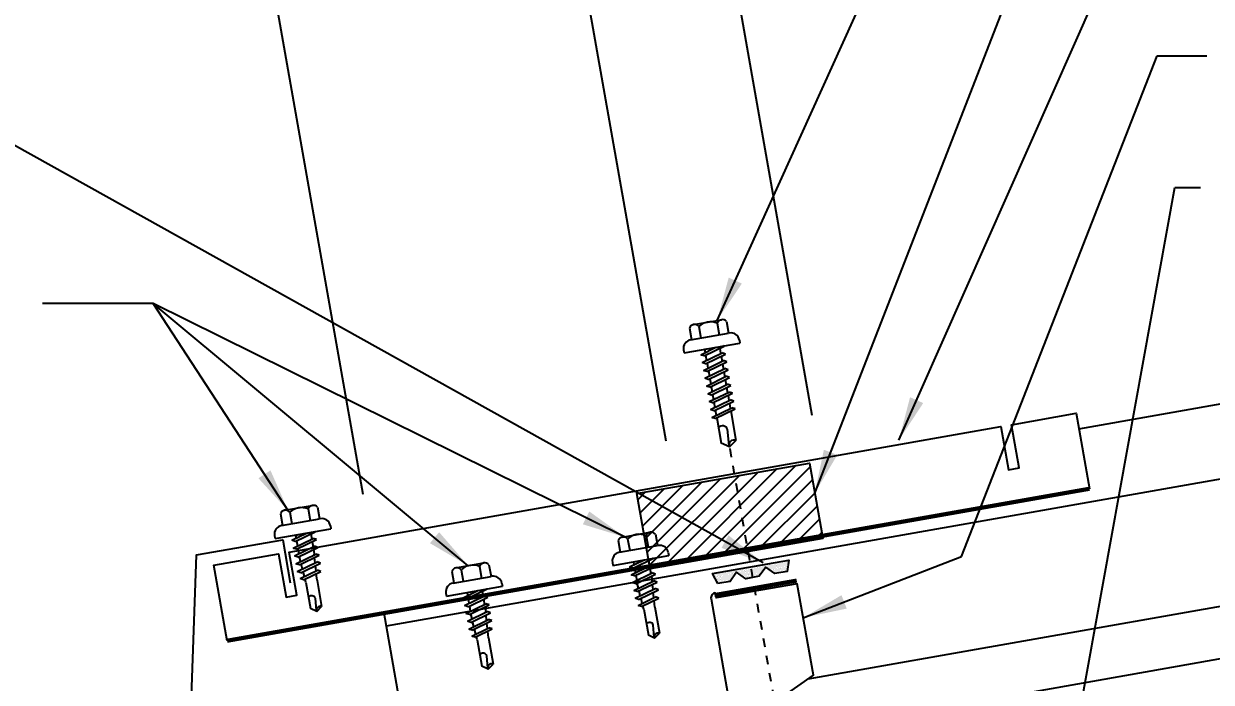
# Model space of a CAD drawing. Header units: inches. Extents: x 0.5 to 41.1, y 60.2 to 108.6.
# Drawn here: x 14.42 to 27.98, y 82.04 to 89.56 of the extents above; entities that cross this region are included whole.
import ezdxf

# ---------------------------------------------------------------- set-up
doc = ezdxf.new("R2010")
doc.units = ezdxf.units.IN
doc.header["$MEASUREMENT"] = 0
doc.linetypes.add('DASH3', pattern=[0.125, 0.0625, -0.0625])
for name, color, linetype in [('CLO', 3, 'Continuous'), ('DIM', 7, 'Continuous'), ('FASTENER', 9, 'Continuous'), ('PANEL', 11, 'Continuous'), ('SEALANT', 8, 'Continuous'), ('STLB', 5, 'Continuous'), ('TAPE', 8, 'Continuous'), ('TEXT', 2, 'Continuous'), ('TRIM', 6, 'Continuous')]:
    doc.layers.add(name, color=color, linetype=linetype)
doc.styles.add('TEXT1', font='ROMANS.shx', dxfattribs={"width": 0.75, "height": 0.375})
doc.dimstyles.new('DETAIL', dxfattribs={"dimscale": 4, "dimtxt": 0.09375, "dimasz": 0.0625, "dimexe": 0.0625, "dimexo": 0.125, "dimgap": 0.0625, "dimtad": 1, "dimdec": 4, "dimzin": 3, "dimdsep": 46, "dimlunit": 4, "dimtxsty": 'TEXT1', "dimblk": 'ARCHTICK', "dimcen": 0.0625, "dimclrd": 7, "dimclre": 7, "dimclrt": 2, "dimadec": 0, "dimazin": 0, "dimtfac": 0.59375, "dimtdec": 4, "dimtmove": 0, "dimatfit": 3, "dimfxl": 0, "dimfrac": 2, "dimtolj": 1, "dimtzin": 3, "dimarcsym": 0})
doc.dimstyles.new('DETAIL$7', dxfattribs={"dimscale": 4, "dimtxt": 0.09375, "dimasz": 0.125, "dimexe": 0.0625, "dimexo": 0.125, "dimgap": 0.0625, "dimtad": 1, "dimdec": 4, "dimzin": 3, "dimdsep": 46, "dimlunit": 4, "dimtxsty": 'TEXT1', "dimblk": 'ARCHTICK', "dimcen": 0.0625, "dimclrd": 7, "dimclre": 7, "dimclrt": 2, "dimadec": 0, "dimazin": 0, "dimtfac": 0.59375, "dimtdec": 4, "dimtmove": 0, "dimatfit": 3, "dimfxl": 0, "dimfrac": 2, "dimtolj": 1, "dimtzin": 3, "dimarcsym": 0})

# ---------------------------------------------------------------- blocks, each defined once
blk = doc.blocks.new('*X5')
at = {"color": 0}
for p, q in [((13.649, 23.902), (14.728, 24.981)), ((13.863, 23.94), (14.943, 25.019)), ((14.078, 23.978), (15.157, 25.057)), ((14.293, 24.015), (15.317, 25.04)), ((13.406, 24.366), (13.87, 24.83)), ((13.432, 24.215), (14.084, 24.868)), ((13.459, 24.065), (14.299, 24.905)), ((13.485, 23.915), (14.514, 24.943)), ((14.507, 24.053), (15.344, 24.89)), ((13.353, 24.666), (13.44, 24.754)), ((13.379, 24.516), (13.655, 24.792)), ((14.722, 24.091), (15.37, 24.74)), ((14.937, 24.129), (15.397, 24.589)), ((15.151, 24.167), (15.423, 24.439)), ((15.366, 24.205), (15.45, 24.289))]:
    blk.add_line(p, q, dxfattribs=at)
blk = doc.blocks.new('A$C0421499B')
at = {"layer": 'SEALANT'}
blk.add_lwpolyline([(2.122, 0.347), (0.152, 0), (0, 0.862), (1.97, 1.209)], close=True, dxfattribs=at)
blk.add_blockref('*X5', (-13.34, -23.874), dxfattribs=at)
blk = doc.blocks.new('_ArchTick')
at = {"color": 0, "linetype": 'ByBlock', "const_width": 0.15}
blk.add_lwpolyline([(-0.5, -0.5), (0.5, 0.5)], dxfattribs=at)
blk = doc.blocks.new('*D30')
at = {"layer": 'DEFPOINTS', "color": 0}
for p in [(21.738, 94.677), (23.515, 84.598), (21.847, 84.304)]:
    blk.add_point(p, dxfattribs=at)
at = {"layer": 'DIM', "color": 7, "lineweight": -2}
for p, q in [((21.738, 94.677), (25.344, 95.313)), ((23.428, 85.09), (21.694, 94.923)), ((20.07, 94.383), (21.738, 94.677)), ((21.76, 84.796), (20.026, 94.629))]:
    blk.add_line(p, q, dxfattribs=at)
at = {"layer": 'DIM', "color": 7, "lineweight": -2, "xscale": 0.25, "yscale": 0.25, "zscale": 0.25}
for p, rotation in [((21.738, 94.677), 9.999999999999785), ((20.07, 94.383), 189.9999999999998)]:
    blk.add_blockref('_ArchTick', p, dxfattribs=dict(at, rotation=rotation))
at = {"layer": 'DIM', "color": 2, "insert": (23.708, 95.786), "char_height": 0.375, "attachment_point": 5, "rotation": 10, "style": 'TEXT1'}
blk.add_mtext('\\A1;{WALL PANEL}\\P{THICKNESS}', dxfattribs=at)
blk = doc.blocks.new('*X4')
at = {"color": 0}
for p, q in [((-0.422, 0.141), (-0.422, 0.141)), ((-0.398, 0.141), (-0.398, 0.141)), ((-0.375, 0.141), (-0.375, 0.141)), ((-0.352, 0.141), (-0.352, 0.141)), ((-0.328, 0.141), (-0.328, 0.141)), ((-0.305, 0.141), (-0.305, 0.141)), ((-0.281, 0.141), (-0.281, 0.141)), ((-0.258, 0.141), (-0.258, 0.141)), ((-0.234, 0.141), (-0.234, 0.141)), ((-0.211, 0.141), (-0.211, 0.141)), ((-0.188, 0.141), (-0.188, 0.141)), ((-0.164, 0.141), (-0.164, 0.141)), ((-0.141, 0.141), (-0.141, 0.141)), ((-0.117, 0.141), (-0.117, 0.141)), ((-0.094, 0.141), (-0.094, 0.141)), ((-0.07, 0.141), (-0.07, 0.141)), ((-0.047, 0.141), (-0.047, 0.141)), ((-0.023, 0.141), (-0.023, 0.141)), ((0, 0.141), (0, 0.141)), ((0.023, 0.141), (0.023, 0.141)), ((0.047, 0.141), (0.047, 0.141)), ((0.07, 0.141), (0.07, 0.141)), ((0.094, 0.141), (0.094, 0.141)), ((0.117, 0.141), (0.117, 0.141)), ((0.141, 0.141), (0.141, 0.141)), ((0.164, 0.141), (0.164, 0.141)), ((0.188, 0.141), (0.188, 0.141)), ((0.211, 0.141), (0.211, 0.141)), ((0.234, 0.141), (0.234, 0.141)), ((0.258, 0.141), (0.258, 0.141)), ((0.281, 0.141), (0.281, 0.141)), ((0.305, 0.141), (0.305, 0.141)), ((0.328, 0.141), (0.328, 0.141)), ((0.352, 0.141), (0.352, 0.141)), ((0.375, 0.141), (0.375, 0.141)), ((0.398, 0.141), (0.398, 0.141)), ((0.422, 0.141), (0.422, 0.141)), ((-0.434, 0.135), (-0.434, 0.135)), ((-0.434, 0.123), (-0.434, 0.123)), ((-0.422, 0.129), (-0.422, 0.129)), ((-0.422, 0.117), (-0.422, 0.117)), ((-0.422, 0.105), (-0.422, 0.105)), ((-0.422, 0.094), (-0.422, 0.094)), ((-0.422, 0.082), (-0.422, 0.082)), ((-0.41, 0.135), (-0.41, 0.135)), ((-0.41, 0.123), (-0.41, 0.123)), ((-0.41, 0.111), (-0.41, 0.111)), ((-0.41, 0.1), (-0.41, 0.1)), ((-0.41, 0.088), (-0.41, 0.088)), ((-0.41, 0.076), (-0.41, 0.076)), ((-0.41, 0.064), (-0.41, 0.064)), ((-0.41, 0.053), (-0.41, 0.053)), ((-0.41, 0.041), (-0.41, 0.041)), ((-0.398, 0.129), (-0.398, 0.129)), ((-0.398, 0.117), (-0.398, 0.117)), ((-0.398, 0.105), (-0.398, 0.105)), ((-0.398, 0.094), (-0.398, 0.094)), ((-0.398, 0.082), (-0.398, 0.082)), ((-0.398, 0.07), (-0.398, 0.07)), ((-0.398, 0.059), (-0.398, 0.059)), ((-0.398, 0.047), (-0.398, 0.047)), ((-0.398, 0.035), (-0.398, 0.035)), ((-0.398, 0.023), (-0.398, 0.023)), ((-0.387, 0.135), (-0.387, 0.135)), ((-0.387, 0.123), (-0.387, 0.123)), ((-0.387, 0.111), (-0.387, 0.111)), ((-0.387, 0.1), (-0.387, 0.1)), ((-0.387, 0.088), (-0.387, 0.088)), ((-0.387, 0.076), (-0.387, 0.076)), ((-0.387, 0.064), (-0.387, 0.064)), ((-0.387, 0.053), (-0.387, 0.053)), ((-0.387, 0.041), (-0.387, 0.041)), ((-0.387, 0.029), (-0.387, 0.029)), ((-0.375, 0.129), (-0.375, 0.129)), ((-0.375, 0.117), (-0.375, 0.117)), ((-0.375, 0.105), (-0.375, 0.105)), ((-0.375, 0.094), (-0.375, 0.094)), ((-0.375, 0.082), (-0.375, 0.082)), ((-0.375, 0.07), (-0.375, 0.07)), ((-0.375, 0.059), (-0.375, 0.059)), ((-0.375, 0.047), (-0.375, 0.047)), ((-0.375, 0.035), (-0.375, 0.035)), ((-0.375, 0.023), (-0.375, 0.023)), ((-0.363, 0.135), (-0.363, 0.135)), ((-0.363, 0.123), (-0.363, 0.123)), ((-0.363, 0.111), (-0.363, 0.111)), ((-0.363, 0.1), (-0.363, 0.1)), ((-0.363, 0.088), (-0.363, 0.088)), ((-0.363, 0.076), (-0.363, 0.076)), ((-0.363, 0.064), (-0.363, 0.064)), ((-0.363, 0.053), (-0.363, 0.053)), ((-0.363, 0.041), (-0.363, 0.041)), ((-0.363, 0.029), (-0.363, 0.029)), ((-0.352, 0.129), (-0.352, 0.129)), ((-0.352, 0.117), (-0.352, 0.117)), ((-0.352, 0.105), (-0.352, 0.105)), ((-0.352, 0.094), (-0.352, 0.094)), ((-0.352, 0.082), (-0.352, 0.082)), ((-0.352, 0.07), (-0.352, 0.07)), ((-0.352, 0.059), (-0.352, 0.059)), ((-0.352, 0.047), (-0.352, 0.047)), ((-0.352, 0.035), (-0.352, 0.035)), ((-0.352, 0.023), (-0.352, 0.023)), ((-0.34, 0.135), (-0.34, 0.135)), ((-0.34, 0.123), (-0.34, 0.123)), ((-0.34, 0.111), (-0.34, 0.111)), ((-0.34, 0.1), (-0.34, 0.1)), ((-0.34, 0.088), (-0.34, 0.088)), ((-0.34, 0.076), (-0.34, 0.076)), ((-0.34, 0.064), (-0.34, 0.064)), ((-0.34, 0.053), (-0.34, 0.053)), ((-0.34, 0.041), (-0.34, 0.041)), ((-0.34, 0.029), (-0.34, 0.029)), ((-0.328, 0.129), (-0.328, 0.129)), ((-0.328, 0.117), (-0.328, 0.117)), ((-0.328, 0.105), (-0.328, 0.105)), ((-0.328, 0.094), (-0.328, 0.094)), ((-0.328, 0.082), (-0.328, 0.082)), ((-0.328, 0.07), (-0.328, 0.07)), ((-0.328, 0.059), (-0.328, 0.059)), ((-0.328, 0.047), (-0.328, 0.047)), ((-0.328, 0.035), (-0.328, 0.035)), ((-0.328, 0.023), (-0.328, 0.023)), ((-0.316, 0.135), (-0.316, 0.135)), ((-0.316, 0.123), (-0.316, 0.123)), ((-0.316, 0.111), (-0.316, 0.111)), ((-0.316, 0.1), (-0.316, 0.1)), ((-0.316, 0.088), (-0.316, 0.088)), ((-0.316, 0.076), (-0.316, 0.076)), ((-0.316, 0.064), (-0.316, 0.064)), ((-0.316, 0.053), (-0.316, 0.053)), ((-0.316, 0.041), (-0.316, 0.041)), ((-0.316, 0.029), (-0.316, 0.029)), ((-0.305, 0.129), (-0.305, 0.129)), ((-0.305, 0.117), (-0.305, 0.117)), ((-0.305, 0.105), (-0.305, 0.105)), ((-0.305, 0.094), (-0.305, 0.094)), ((-0.305, 0.082), (-0.305, 0.082)), ((-0.305, 0.07), (-0.305, 0.07)), ((-0.305, 0.059), (-0.305, 0.059)), ((-0.305, 0.047), (-0.305, 0.047)), ((-0.305, 0.035), (-0.305, 0.035)), ((-0.305, 0.023), (-0.305, 0.023)), ((-0.293, 0.135), (-0.293, 0.135)), ((-0.293, 0.123), (-0.293, 0.123)), ((-0.293, 0.111), (-0.293, 0.111)), ((-0.293, 0.1), (-0.293, 0.1)), ((-0.293, 0.088), (-0.293, 0.088)), ((-0.293, 0.076), (-0.293, 0.076)), ((-0.293, 0.064), (-0.293, 0.064)), ((-0.293, 0.053), (-0.293, 0.053)), ((-0.293, 0.041), (-0.293, 0.041)), ((-0.293, 0.029), (-0.293, 0.029)), ((-0.281, 0.129), (-0.281, 0.129)), ((-0.281, 0.117), (-0.281, 0.117)), ((-0.281, 0.105), (-0.281, 0.105)), ((-0.281, 0.094), (-0.281, 0.094)), ((-0.281, 0.082), (-0.281, 0.082)), ((-0.281, 0.07), (-0.281, 0.07)), ((-0.281, 0.059), (-0.281, 0.059)), ((-0.281, 0.047), (-0.281, 0.047)), ((-0.281, 0.035), (-0.281, 0.035)), ((-0.281, 0.023), (-0.281, 0.023)), ((-0.27, 0.135), (-0.27, 0.135)), ((-0.27, 0.123), (-0.27, 0.123)), ((-0.27, 0.111), (-0.27, 0.111)), ((-0.27, 0.1), (-0.27, 0.1)), ((-0.27, 0.088), (-0.27, 0.088)), ((-0.27, 0.076), (-0.27, 0.076)), ((-0.27, 0.064), (-0.27, 0.064)), ((-0.27, 0.053), (-0.27, 0.053)), ((-0.27, 0.041), (-0.27, 0.041)), ((-0.27, 0.029), (-0.27, 0.029)), ((-0.258, 0.129), (-0.258, 0.129)), ((-0.258, 0.117), (-0.258, 0.117)), ((-0.258, 0.105), (-0.258, 0.105)), ((-0.258, 0.094), (-0.258, 0.094)), ((-0.258, 0.082), (-0.258, 0.082)), ((-0.258, 0.07), (-0.258, 0.07)), ((-0.258, 0.059), (-0.258, 0.059)), ((-0.258, 0.047), (-0.258, 0.047)), ((-0.258, 0.035), (-0.258, 0.035)), ((-0.258, 0.023), (-0.258, 0.023)), ((-0.246, 0.135), (-0.246, 0.135)), ((-0.246, 0.123), (-0.246, 0.123)), ((-0.246, 0.111), (-0.246, 0.111)), ((-0.246, 0.1), (-0.246, 0.1)), ((-0.246, 0.088), (-0.246, 0.088)), ((-0.246, 0.076), (-0.246, 0.076)), ((-0.246, 0.064), (-0.246, 0.064)), ((-0.246, 0.053), (-0.246, 0.053)), ((-0.246, 0.041), (-0.246, 0.041)), ((-0.234, 0.129), (-0.234, 0.129)), ((-0.234, 0.117), (-0.234, 0.117)), ((-0.234, 0.105), (-0.234, 0.105)), ((-0.234, 0.094), (-0.234, 0.094)), ((-0.234, 0.082), (-0.234, 0.082)), ((-0.234, 0.07), (-0.234, 0.07)), ((-0.234, 0.059), (-0.234, 0.059)), ((-0.234, 0.047), (-0.234, 0.047)), ((-0.223, 0.135), (-0.223, 0.135)), ((-0.223, 0.123), (-0.223, 0.123)), ((-0.223, 0.111), (-0.223, 0.111)), ((-0.223, 0.1), (-0.223, 0.1)), ((-0.223, 0.088), (-0.223, 0.088)), ((-0.223, 0.076), (-0.223, 0.076)), ((-0.223, 0.064), (-0.223, 0.064)), ((-0.211, 0.129), (-0.211, 0.129)), ((-0.211, 0.117), (-0.211, 0.117)), ((-0.211, 0.105), (-0.211, 0.105)), ((-0.211, 0.094), (-0.211, 0.094)), ((-0.211, 0.082), (-0.211, 0.082)), ((-0.211, 0.07), (-0.211, 0.07)), ((-0.199, 0.135), (-0.199, 0.135)), ((-0.199, 0.123), (-0.199, 0.123)), ((-0.199, 0.111), (-0.199, 0.111)), ((-0.199, 0.1), (-0.199, 0.1)), ((-0.199, 0.088), (-0.199, 0.088)), ((-0.188, 0.129), (-0.188, 0.129)), ((-0.188, 0.117), (-0.188, 0.117)), ((-0.188, 0.105), (-0.188, 0.105)), ((-0.188, 0.094), (-0.188, 0.094)), ((-0.176, 0.135), (-0.176, 0.135)), ((-0.176, 0.123), (-0.176, 0.123)), ((-0.176, 0.111), (-0.176, 0.111)), ((-0.164, 0.129), (-0.164, 0.129)), ((-0.164, 0.117), (-0.164, 0.117)), ((-0.164, 0.105), (-0.164, 0.105)), ((-0.152, 0.135), (-0.152, 0.135)), ((-0.152, 0.123), (-0.152, 0.123)), ((-0.152, 0.111), (-0.152, 0.111)), ((-0.152, 0.1), (-0.152, 0.1)), ((-0.141, 0.129), (-0.141, 0.129)), ((-0.141, 0.117), (-0.141, 0.117)), ((-0.141, 0.105), (-0.141, 0.105)), ((-0.141, 0.094), (-0.141, 0.094)), ((-0.141, 0.082), (-0.141, 0.082)), ((-0.129, 0.135), (-0.129, 0.135)), ((-0.129, 0.123), (-0.129, 0.123)), ((-0.129, 0.111), (-0.129, 0.111)), ((-0.129, 0.1), (-0.129, 0.1)), ((-0.129, 0.088), (-0.129, 0.088)), ((-0.129, 0.076), (-0.129, 0.076)), ((-0.117, 0.129), (-0.117, 0.129)), ((-0.117, 0.117), (-0.117, 0.117)), ((-0.117, 0.105), (-0.117, 0.105)), ((-0.117, 0.094), (-0.117, 0.094)), ((-0.117, 0.082), (-0.117, 0.082)), ((-0.117, 0.07), (-0.117, 0.07)), ((-0.117, 0.059), (-0.117, 0.059)), ((-0.105, 0.135), (-0.105, 0.135)), ((-0.105, 0.123), (-0.105, 0.123)), ((-0.105, 0.111), (-0.105, 0.111)), ((-0.105, 0.1), (-0.105, 0.1)), ((-0.105, 0.088), (-0.105, 0.088)), ((-0.105, 0.076), (-0.105, 0.076)), ((-0.105, 0.064), (-0.105, 0.064)), ((-0.105, 0.053), (-0.105, 0.053)), ((-0.094, 0.129), (-0.094, 0.129)), ((-0.094, 0.117), (-0.094, 0.117)), ((-0.094, 0.105), (-0.094, 0.105)), ((-0.094, 0.094), (-0.094, 0.094)), ((-0.094, 0.082), (-0.094, 0.082)), ((-0.094, 0.07), (-0.094, 0.07)), ((-0.094, 0.059), (-0.094, 0.059)), ((-0.094, 0.047), (-0.094, 0.047)), ((-0.094, 0.035), (-0.094, 0.035)), ((-0.082, 0.135), (-0.082, 0.135)), ((-0.082, 0.123), (-0.082, 0.123)), ((-0.082, 0.111), (-0.082, 0.111)), ((-0.082, 0.1), (-0.082, 0.1)), ((-0.082, 0.088), (-0.082, 0.088)), ((-0.082, 0.076), (-0.082, 0.076)), ((-0.082, 0.064), (-0.082, 0.064)), ((-0.082, 0.053), (-0.082, 0.053)), ((-0.082, 0.041), (-0.082, 0.041)), ((-0.082, 0.029), (-0.082, 0.029)), ((-0.07, 0.129), (-0.07, 0.129)), ((-0.07, 0.117), (-0.07, 0.117)), ((-0.07, 0.105), (-0.07, 0.105)), ((-0.07, 0.094), (-0.07, 0.094)), ((-0.07, 0.082), (-0.07, 0.082)), ((-0.07, 0.07), (-0.07, 0.07)), ((-0.07, 0.059), (-0.07, 0.059)), ((-0.07, 0.047), (-0.07, 0.047)), ((-0.07, 0.035), (-0.07, 0.035)), ((-0.07, 0.023), (-0.07, 0.023)), ((-0.059, 0.135), (-0.059, 0.135)), ((-0.059, 0.123), (-0.059, 0.123)), ((-0.059, 0.111), (-0.059, 0.111)), ((-0.059, 0.1), (-0.059, 0.1)), ((-0.059, 0.088), (-0.059, 0.088)), ((-0.059, 0.076), (-0.059, 0.076)), ((-0.059, 0.064), (-0.059, 0.064)), ((-0.059, 0.053), (-0.059, 0.053)), ((-0.059, 0.041), (-0.059, 0.041)), ((-0.059, 0.029), (-0.059, 0.029)), ((-0.047, 0.129), (-0.047, 0.129)), ((-0.047, 0.117), (-0.047, 0.117)), ((-0.047, 0.105), (-0.047, 0.105)), ((-0.047, 0.094), (-0.047, 0.094)), ((-0.047, 0.082), (-0.047, 0.082)), ((-0.047, 0.07), (-0.047, 0.07)), ((-0.047, 0.059), (-0.047, 0.059)), ((-0.047, 0.047), (-0.047, 0.047)), ((-0.047, 0.035), (-0.047, 0.035)), ((-0.047, 0.023), (-0.047, 0.023)), ((-0.035, 0.135), (-0.035, 0.135)), ((-0.035, 0.123), (-0.035, 0.123)), ((-0.035, 0.111), (-0.035, 0.111)), ((-0.035, 0.1), (-0.035, 0.1)), ((-0.035, 0.088), (-0.035, 0.088)), ((-0.035, 0.076), (-0.035, 0.076)), ((-0.035, 0.064), (-0.035, 0.064)), ((-0.035, 0.053), (-0.035, 0.053)), ((-0.035, 0.041), (-0.035, 0.041)), ((-0.035, 0.029), (-0.035, 0.029)), ((-0.023, 0.129), (-0.023, 0.129)), ((-0.023, 0.117), (-0.023, 0.117)), ((-0.023, 0.105), (-0.023, 0.105)), ((-0.023, 0.094), (-0.023, 0.094)), ((-0.023, 0.082), (-0.023, 0.082)), ((-0.023, 0.07), (-0.023, 0.07)), ((-0.023, 0.059), (-0.023, 0.059)), ((-0.023, 0.047), (-0.023, 0.047)), ((-0.023, 0.035), (-0.023, 0.035)), ((-0.023, 0.023), (-0.023, 0.023)), ((-0.012, 0.135), (-0.012, 0.135)), ((-0.012, 0.123), (-0.012, 0.123)), ((-0.012, 0.111), (-0.012, 0.111)), ((-0.012, 0.1), (-0.012, 0.1)), ((-0.012, 0.088), (-0.012, 0.088)), ((-0.012, 0.076), (-0.012, 0.076)), ((-0.012, 0.064), (-0.012, 0.064)), ((-0.012, 0.053), (-0.012, 0.053)), ((-0.012, 0.041), (-0.012, 0.041)), ((-0.012, 0.029), (-0.012, 0.029)), ((0, 0.129), (0, 0.129)), ((0, 0.117), (0, 0.117)), ((0, 0.105), (0, 0.105)), ((0, 0.094), (0, 0.094)), ((0, 0.082), (0, 0.082)), ((0, 0.07), (0, 0.07)), ((0, 0.059), (0, 0.059)), ((0, 0.047), (0, 0.047)), ((0, 0.035), (0, 0.035)), ((0, 0.023), (0, 0.023)), ((0.012, 0.135), (0.012, 0.135)), ((0.012, 0.123), (0.012, 0.123)), ((0.012, 0.111), (0.012, 0.111)), ((0.012, 0.1), (0.012, 0.1)), ((0.012, 0.088), (0.012, 0.088)), ((0.012, 0.076), (0.012, 0.076)), ((0.012, 0.064), (0.012, 0.064)), ((0.012, 0.053), (0.012, 0.053)), ((0.012, 0.041), (0.012, 0.041)), ((0.012, 0.029), (0.012, 0.029)), ((0.023, 0.129), (0.023, 0.129)), ((0.023, 0.117), (0.023, 0.117)), ((0.023, 0.105), (0.023, 0.105)), ((0.023, 0.094), (0.023, 0.094)), ((0.023, 0.082), (0.023, 0.082)), ((0.023, 0.07), (0.023, 0.07)), ((0.023, 0.059), (0.023, 0.059)), ((0.023, 0.047), (0.023, 0.047)), ((0.023, 0.035), (0.023, 0.035)), ((0.023, 0.023), (0.023, 0.023)), ((0.035, 0.135), (0.035, 0.135)), ((0.035, 0.123), (0.035, 0.123)), ((0.035, 0.111), (0.035, 0.111)), ((0.035, 0.1), (0.035, 0.1)), ((0.035, 0.088), (0.035, 0.088)), ((0.035, 0.076), (0.035, 0.076)), ((0.035, 0.064), (0.035, 0.064)), ((0.035, 0.053), (0.035, 0.053)), ((0.035, 0.041), (0.035, 0.041)), ((0.035, 0.029), (0.035, 0.029)), ((0.047, 0.129), (0.047, 0.129)), ((0.047, 0.117), (0.047, 0.117)), ((0.047, 0.105), (0.047, 0.105)), ((0.047, 0.094), (0.047, 0.094)), ((0.047, 0.082), (0.047, 0.082)), ((0.047, 0.07), (0.047, 0.07)), ((0.047, 0.059), (0.047, 0.059)), ((0.047, 0.047), (0.047, 0.047)), ((0.047, 0.035), (0.047, 0.035)), ((0.047, 0.023), (0.047, 0.023)), ((0.059, 0.135), (0.059, 0.135)), ((0.059, 0.123), (0.059, 0.123)), ((0.059, 0.111), (0.059, 0.111)), ((0.059, 0.1), (0.059, 0.1)), ((0.059, 0.088), (0.059, 0.088)), ((0.059, 0.076), (0.059, 0.076)), ((0.059, 0.064), (0.059, 0.064)), ((0.059, 0.053), (0.059, 0.053)), ((0.059, 0.041), (0.059, 0.041)), ((0.059, 0.029), (0.059, 0.029)), ((0.07, 0.129), (0.07, 0.129)), ((0.07, 0.117), (0.07, 0.117)), ((0.07, 0.105), (0.07, 0.105)), ((0.07, 0.094), (0.07, 0.094)), ((0.07, 0.082), (0.07, 0.082)), ((0.07, 0.07), (0.07, 0.07)), ((0.07, 0.059), (0.07, 0.059)), ((0.07, 0.047), (0.07, 0.047)), ((0.07, 0.035), (0.07, 0.035)), ((0.07, 0.023), (0.07, 0.023)), ((0.082, 0.135), (0.082, 0.135)), ((0.082, 0.123), (0.082, 0.123)), ((0.082, 0.111), (0.082, 0.111)), ((0.082, 0.1), (0.082, 0.1)), ((0.082, 0.088), (0.082, 0.088)), ((0.082, 0.076), (0.082, 0.076)), ((0.082, 0.064), (0.082, 0.064)), ((0.082, 0.053), (0.082, 0.053)), ((0.082, 0.041), (0.082, 0.041)), ((0.082, 0.029), (0.082, 0.029)), ((0.094, 0.129), (0.094, 0.129)), ((0.094, 0.117), (0.094, 0.117)), ((0.094, 0.105), (0.094, 0.105)), ((0.094, 0.094), (0.094, 0.094)), ((0.094, 0.082), (0.094, 0.082)), ((0.094, 0.07), (0.094, 0.07)), ((0.094, 0.059), (0.094, 0.059)), ((0.094, 0.047), (0.094, 0.047)), ((0.094, 0.035), (0.094, 0.035)), ((0.105, 0.135), (0.105, 0.135)), ((0.105, 0.123), (0.105, 0.123)), ((0.105, 0.111), (0.105, 0.111)), ((0.105, 0.1), (0.105, 0.1)), ((0.105, 0.088), (0.105, 0.088)), ((0.105, 0.076), (0.105, 0.076)), ((0.105, 0.064), (0.105, 0.064)), ((0.105, 0.053), (0.105, 0.053)), ((0.117, 0.129), (0.117, 0.129)), ((0.117, 0.117), (0.117, 0.117)), ((0.117, 0.105), (0.117, 0.105)), ((0.117, 0.094), (0.117, 0.094)), ((0.117, 0.082), (0.117, 0.082)), ((0.117, 0.07), (0.117, 0.07)), ((0.117, 0.059), (0.117, 0.059)), ((0.129, 0.135), (0.129, 0.135)), ((0.129, 0.123), (0.129, 0.123)), ((0.129, 0.111), (0.129, 0.111)), ((0.129, 0.1), (0.129, 0.1)), ((0.129, 0.088), (0.129, 0.088)), ((0.129, 0.076), (0.129, 0.076)), ((0.141, 0.129), (0.141, 0.129)), ((0.141, 0.117), (0.141, 0.117)), ((0.141, 0.105), (0.141, 0.105)), ((0.141, 0.094), (0.141, 0.094)), ((0.141, 0.082), (0.141, 0.082)), ((0.152, 0.135), (0.152, 0.135)), ((0.152, 0.123), (0.152, 0.123)), ((0.152, 0.111), (0.152, 0.111)), ((0.152, 0.1), (0.152, 0.1)), ((0.164, 0.129), (0.164, 0.129)), ((0.164, 0.117), (0.164, 0.117)), ((0.164, 0.105), (0.164, 0.105)), ((0.176, 0.135), (0.176, 0.135)), ((0.176, 0.123), (0.176, 0.123)), ((0.176, 0.111), (0.176, 0.111)), ((0.188, 0.129), (0.188, 0.129)), ((0.188, 0.117), (0.188, 0.117)), ((0.188, 0.105), (0.188, 0.105)), ((0.188, 0.094), (0.188, 0.094)), ((0.199, 0.135), (0.199, 0.135)), ((0.199, 0.123), (0.199, 0.123)), ((0.199, 0.111), (0.199, 0.111)), ((0.199, 0.1), (0.199, 0.1)), ((0.199, 0.088), (0.199, 0.088)), ((0.211, 0.129), (0.211, 0.129)), ((0.211, 0.117), (0.211, 0.117)), ((0.211, 0.105), (0.211, 0.105)), ((0.211, 0.094), (0.211, 0.094)), ((0.211, 0.082), (0.211, 0.082)), ((0.211, 0.07), (0.211, 0.07)), ((0.223, 0.135), (0.223, 0.135)), ((0.223, 0.123), (0.223, 0.123)), ((0.223, 0.111), (0.223, 0.111)), ((0.223, 0.1), (0.223, 0.1)), ((0.223, 0.088), (0.223, 0.088)), ((0.223, 0.076), (0.223, 0.076)), ((0.223, 0.064), (0.223, 0.064)), ((0.234, 0.129), (0.234, 0.129)), ((0.234, 0.117), (0.234, 0.117)), ((0.234, 0.105), (0.234, 0.105)), ((0.234, 0.094), (0.234, 0.094)), ((0.234, 0.082), (0.234, 0.082)), ((0.234, 0.07), (0.234, 0.07)), ((0.234, 0.059), (0.234, 0.059)), ((0.234, 0.047), (0.234, 0.047)), ((0.246, 0.135), (0.246, 0.135)), ((0.246, 0.123), (0.246, 0.123)), ((0.246, 0.111), (0.246, 0.111)), ((0.246, 0.1), (0.246, 0.1)), ((0.246, 0.088), (0.246, 0.088)), ((0.246, 0.076), (0.246, 0.076)), ((0.246, 0.064), (0.246, 0.064)), ((0.246, 0.053), (0.246, 0.053)), ((0.246, 0.041), (0.246, 0.041)), ((0.258, 0.129), (0.258, 0.129)), ((0.258, 0.117), (0.258, 0.117)), ((0.258, 0.105), (0.258, 0.105)), ((0.258, 0.094), (0.258, 0.094)), ((0.258, 0.082), (0.258, 0.082)), ((0.258, 0.07), (0.258, 0.07)), ((0.258, 0.059), (0.258, 0.059)), ((0.258, 0.047), (0.258, 0.047)), ((0.258, 0.035), (0.258, 0.035)), ((0.258, 0.023), (0.258, 0.023)), ((0.27, 0.135), (0.27, 0.135)), ((0.27, 0.123), (0.27, 0.123)), ((0.27, 0.111), (0.27, 0.111)), ((0.27, 0.1), (0.27, 0.1)), ((0.27, 0.088), (0.27, 0.088)), ((0.27, 0.076), (0.27, 0.076)), ((0.27, 0.064), (0.27, 0.064)), ((0.27, 0.053), (0.27, 0.053)), ((0.27, 0.041), (0.27, 0.041)), ((0.27, 0.029), (0.27, 0.029)), ((0.281, 0.129), (0.281, 0.129)), ((0.281, 0.117), (0.281, 0.117)), ((0.281, 0.105), (0.281, 0.105)), ((0.281, 0.094), (0.281, 0.094)), ((0.281, 0.082), (0.281, 0.082)), ((0.281, 0.07), (0.281, 0.07)), ((0.281, 0.059), (0.281, 0.059)), ((0.281, 0.047), (0.281, 0.047)), ((0.281, 0.035), (0.281, 0.035)), ((0.281, 0.023), (0.281, 0.023)), ((0.293, 0.135), (0.293, 0.135)), ((0.293, 0.123), (0.293, 0.123)), ((0.293, 0.111), (0.293, 0.111)), ((0.293, 0.1), (0.293, 0.1)), ((0.293, 0.088), (0.293, 0.088)), ((0.293, 0.076), (0.293, 0.076)), ((0.293, 0.064), (0.293, 0.064)), ((0.293, 0.053), (0.293, 0.053)), ((0.293, 0.041), (0.293, 0.041)), ((0.293, 0.029), (0.293, 0.029)), ((0.305, 0.129), (0.305, 0.129)), ((0.305, 0.117), (0.305, 0.117)), ((0.305, 0.105), (0.305, 0.105)), ((0.305, 0.094), (0.305, 0.094)), ((0.305, 0.082), (0.305, 0.082)), ((0.305, 0.07), (0.305, 0.07)), ((0.305, 0.059), (0.305, 0.059)), ((0.305, 0.047), (0.305, 0.047)), ((0.305, 0.035), (0.305, 0.035)), ((0.305, 0.023), (0.305, 0.023)), ((0.316, 0.135), (0.316, 0.135)), ((0.316, 0.123), (0.316, 0.123)), ((0.316, 0.111), (0.316, 0.111)), ((0.316, 0.1), (0.316, 0.1)), ((0.316, 0.088), (0.316, 0.088)), ((0.316, 0.076), (0.316, 0.076)), ((0.316, 0.064), (0.316, 0.064)), ((0.316, 0.053), (0.316, 0.053)), ((0.316, 0.041), (0.316, 0.041)), ((0.316, 0.029), (0.316, 0.029)), ((0.328, 0.129), (0.328, 0.129)), ((0.328, 0.117), (0.328, 0.117)), ((0.328, 0.105), (0.328, 0.105)), ((0.328, 0.094), (0.328, 0.094)), ((0.328, 0.082), (0.328, 0.082)), ((0.328, 0.07), (0.328, 0.07)), ((0.328, 0.059), (0.328, 0.059)), ((0.328, 0.047), (0.328, 0.047)), ((0.328, 0.035), (0.328, 0.035)), ((0.328, 0.023), (0.328, 0.023)), ((0.34, 0.135), (0.34, 0.135)), ((0.34, 0.123), (0.34, 0.123)), ((0.34, 0.111), (0.34, 0.111)), ((0.34, 0.1), (0.34, 0.1)), ((0.34, 0.088), (0.34, 0.088)), ((0.34, 0.076), (0.34, 0.076)), ((0.34, 0.064), (0.34, 0.064)), ((0.34, 0.053), (0.34, 0.053)), ((0.34, 0.041), (0.34, 0.041)), ((0.34, 0.029), (0.34, 0.029)), ((0.352, 0.129), (0.352, 0.129)), ((0.352, 0.117), (0.352, 0.117)), ((0.352, 0.105), (0.352, 0.105)), ((0.352, 0.094), (0.352, 0.094)), ((0.352, 0.082), (0.352, 0.082)), ((0.352, 0.07), (0.352, 0.07)), ((0.352, 0.059), (0.352, 0.059)), ((0.352, 0.047), (0.352, 0.047)), ((0.352, 0.035), (0.352, 0.035)), ((0.352, 0.023), (0.352, 0.023)), ((0.363, 0.135), (0.363, 0.135)), ((0.363, 0.123), (0.363, 0.123)), ((0.363, 0.111), (0.363, 0.111)), ((0.363, 0.1), (0.363, 0.1)), ((0.363, 0.088), (0.363, 0.088)), ((0.363, 0.076), (0.363, 0.076)), ((0.363, 0.064), (0.363, 0.064)), ((0.363, 0.053), (0.363, 0.053)), ((0.363, 0.041), (0.363, 0.041)), ((0.363, 0.029), (0.363, 0.029)), ((0.375, 0.129), (0.375, 0.129)), ((0.375, 0.117), (0.375, 0.117)), ((0.375, 0.105), (0.375, 0.105)), ((0.375, 0.094), (0.375, 0.094)), ((0.375, 0.082), (0.375, 0.082)), ((0.375, 0.07), (0.375, 0.07)), ((0.375, 0.059), (0.375, 0.059)), ((0.375, 0.047), (0.375, 0.047)), ((0.375, 0.035), (0.375, 0.035)), ((0.375, 0.023), (0.375, 0.023)), ((0.387, 0.135), (0.387, 0.135)), ((0.387, 0.123), (0.387, 0.123)), ((0.387, 0.111), (0.387, 0.111)), ((0.387, 0.1), (0.387, 0.1)), ((0.387, 0.088), (0.387, 0.088)), ((0.387, 0.076), (0.387, 0.076)), ((0.387, 0.064), (0.387, 0.064)), ((0.387, 0.053), (0.387, 0.053)), ((0.387, 0.041), (0.387, 0.041)), ((0.387, 0.029), (0.387, 0.029)), ((0.398, 0.129), (0.398, 0.129)), ((0.398, 0.117), (0.398, 0.117)), ((0.398, 0.105), (0.398, 0.105)), ((0.398, 0.094), (0.398, 0.094)), ((0.398, 0.082), (0.398, 0.082)), ((0.398, 0.07), (0.398, 0.07)), ((0.398, 0.059), (0.398, 0.059)), ((0.398, 0.047), (0.398, 0.047)), ((0.398, 0.035), (0.398, 0.035)), ((0.398, 0.023), (0.398, 0.023)), ((0.41, 0.135), (0.41, 0.135)), ((0.41, 0.123), (0.41, 0.123)), ((0.41, 0.111), (0.41, 0.111)), ((0.41, 0.1), (0.41, 0.1)), ((0.41, 0.088), (0.41, 0.088)), ((0.41, 0.076), (0.41, 0.076)), ((0.41, 0.064), (0.41, 0.064)), ((0.41, 0.053), (0.41, 0.053)), ((0.41, 0.041), (0.41, 0.041)), ((0.422, 0.129), (0.422, 0.129)), ((0.422, 0.117), (0.422, 0.117)), ((0.422, 0.105), (0.422, 0.105)), ((0.422, 0.094), (0.422, 0.094)), ((0.422, 0.082), (0.422, 0.082)), ((0.434, 0.135), (0.434, 0.135)), ((0.434, 0.123), (0.434, 0.123))]:
    blk.add_line(p, q, dxfattribs=at)
blk = doc.blocks.new('MB_DBTAP')
at = {"layer": 'TAPE', "color": 9}
blk.add_lwpolyline([(-0.403, 0.018), (-0.442, 0.141), (0.442, 0.141), (0.403, 0.018), (0.26, 0.018), (0.17, 0.109), (0.079, 0.018), (0, 0.018), (-0.079, 0.018), (-0.17, 0.109), (-0.26, 0.018)], close=True, dxfattribs=at)
at = {"layer": 'TAPE', "color": 251}
blk.add_blockref('*X4', (0, 0), dxfattribs=at)
blk = doc.blocks.new('MB_UDICM')
at = {"layer": 'CLO'}
blk.add_lwpolyline([(0, 1), (0, 0.06, 0.414337), (0.06, 0), (0.06, 0.06), (0.562, 0.187), (0.562, 0.375), (0.25, 0.413), (0.25, 0.476), (1, 0.828), (1, 1.89), (0.06, 1.89), (0.06, 1.95, 0.414214), (0, 1.89)], format="xyb", close=True, dxfattribs=at)
at = {"layer": 'CLO', "const_width": 0.0478}
for points in [[(0.06, 1.926), (1, 1.926)], [(0.06, 0.024), (1.56, 0.024)]]:
    blk.add_lwpolyline(points, dxfattribs=at)
blk = doc.blocks.new('MB_GSTRP')
at = {"layer": 'STLB'}
blk.add_lwpolyline([(0, -0.875), (0, 0), (0.75, 0), (0.75, -0.5), (0.875, -0.5), (0.875, 0), (9.125, 0), (9.125, -0.5), (9.25, -0.5), (9.25, 0), (10, 0), (10, -0.875)], dxfattribs=at)
at = {"layer": 'STLB', "const_width": 0.0478}
blk.add_lwpolyline([(10, -0.875), (0, -0.875)], dxfattribs=at)
blk = doc.blocks.new('*D31')
at = {"layer": 'DEFPOINTS', "color": 0}
for p in [(20.07, 94.383), (21.847, 84.304), (18.387, 83.693)]:
    blk.add_point(p, dxfattribs=at)
at = {"layer": 'DIM', "color": 7, "lineweight": -2}
for p, q in [((21.76, 84.796), (20.026, 94.629)), ((16.609, 93.773), (20.07, 94.383)), ((18.3, 84.186), (16.566, 94.019))]:
    blk.add_line(p, q, dxfattribs=at)
at = {"layer": 'DIM', "color": 7, "lineweight": -2, "xscale": 0.25, "yscale": 0.25, "zscale": 0.25}
for p, rotation in [((20.07, 94.383), 10.00000000000028), ((16.609, 93.773), 190.0000000000003)]:
    blk.add_blockref('_ArchTick', p, dxfattribs=dict(at, rotation=rotation))
at = {"layer": 'DIM', "color": 2, "insert": (18.246, 94.605), "char_height": 0.375, "attachment_point": 5, "rotation": 10, "style": 'TEXT1'}
blk.add_mtext('\\A1;3 1/2"', dxfattribs=at)
blk = doc.blocks.new('MB_DW4')
at = {"layer": 'FASTENER'}
for p, q in [((-0.217, 0.305), (-0.217, 0.171)), ((-0.163, 0.337), (0.159, 0.337)), ((-0.108, 0.305), (-0.108, 0.171)), ((0.105, 0.305), (0.105, 0.171)), ((0.214, 0.305), (0.214, 0.171)), ((-0.226, 0.171), (0.214, 0.171)), ((-0.326, 0.071), (-0.326, 0.037)), ((-0.326, 0.037), (0.322, 0.037)), ((-0.141, -0.014), (0.037, 0.037)), ((-0.105, -0.034), (0.137, 0.035)), ((-0.088, 0.037), (-0.088, 0.001)), ((-0.088, 0.037), (0.085, 0.037)), ((0.085, 0.037), (0.134, 0.037)), ((0.085, 0.02), (0.085, -0.041)), ((0.137, 0.035), (0.134, 0.037)), ((0.322, 0.071), (0.322, 0.037)), ((-0.105, -0.034), (-0.141, -0.014)), ((-0.141, -0.105), (0.102, -0.036)), ((-0.105, -0.125), (-0.141, -0.105)), ((-0.141, -0.196), (0.102, -0.127)), ((-0.105, -0.125), (0.137, -0.056)), ((-0.088, -0.029), (-0.088, -0.09)), ((-0.088, -0.12), (-0.088, -0.181)), ((0.085, -0.071), (0.085, -0.131)), ((0.137, -0.056), (0.102, -0.036)), ((0.137, -0.147), (0.102, -0.127)), ((-0.105, -0.216), (-0.141, -0.196)), ((-0.141, -0.287), (0.102, -0.217)), ((-0.105, -0.216), (0.137, -0.147)), ((-0.105, -0.307), (0.137, -0.238)), ((-0.084, -0.27), (-0.088, -0.211)), ((0.077, -0.315), (0.082, -0.253)), ((0.084, -0.223), (0.085, -0.211)), ((0.085, -0.162), (0.085, -0.211)), ((0.137, -0.238), (0.102, -0.217)), ((-0.105, -0.307), (-0.141, -0.287)), ((-0.141, -0.378), (0.102, -0.308)), ((-0.105, -0.398), (-0.141, -0.378)), ((-0.122, -0.463), (0.089, -0.403)), ((-0.105, -0.398), (0.137, -0.328)), ((-0.078, -0.36), (-0.082, -0.3)), ((-0.071, -0.449), (-0.075, -0.389)), ((0.071, -0.408), (0.075, -0.346)), ((0.124, -0.423), (0.089, -0.403)), ((0.137, -0.328), (0.102, -0.308)), ((-0.086, -0.483), (-0.122, -0.463)), ((-0.086, -0.483), (0.124, -0.423)), ((-0.066, -0.516), (-0.069, -0.478)), ((-0.066, -0.516), (-0.066, -0.82)), ((0.063, -0.515), (0.068, -0.439)), ((0.063, -0.516), (0.063, -0.82)), ((-0.003, -0.854), (0.009, -0.714)), ((-0.002, -0.866), (-0.066, -0.82)), ((-0.002, -0.866), (0.063, -0.82))]:
    blk.add_line(p, q, dxfattribs=at)
for centre, radius, start, end in [((-0.163, 0.274), 0.0628, 29.8754, 150.1246), ((-0.002, 0.141), 0.196, 56.9974, 123.0026), ((0.159, 0.274), 0.0628, 29.8754, 150.1246), ((-0.226, 0.071), 0.1, 90, 180), ((0.222, 0.071), 0.1, 0, 90), ((0.073, -0.516), 0.01, 175.9484, 180), ((-0.036, -0.723), 0.0461, 11.1445, 130.906), ((0.039, -0.855), 0.0422, 55.4585, 194.8454)]:
    blk.add_arc(centre, radius, start, end, dxfattribs=at)
blk = doc.blocks.new('MB_DW3')
at = {"layer": 'FASTENER'}
for p, q in [((-0.215, 0.305), (-0.215, 0.171)), ((-0.161, 0.337), (0.161, 0.337)), ((-0.107, 0.305), (-0.107, 0.171)), ((0.107, 0.305), (0.107, 0.171)), ((0.215, 0.305), (0.215, 0.171)), ((-0.224, 0.171), (0.215, 0.171)), ((-0.324, 0.071), (-0.324, 0.037)), ((-0.324, 0.037), (0.324, 0.037)), ((-0.139, -0.016), (0.046, 0.037)), ((-0.104, -0.036), (0.139, 0.033)), ((-0.086, 0.037), (0.086, 0.037)), ((-0.086, 0.037), (-0.086, -0.001)), ((0.086, 0.037), (0.133, 0.037)), ((0.086, 0.018), (0.086, -0.042)), ((0.139, 0.033), (0.133, 0.037)), ((0.324, 0.071), (0.324, 0.037)), ((-0.104, -0.036), (-0.139, -0.016)), ((-0.139, -0.107), (0.104, -0.038)), ((-0.104, -0.127), (-0.139, -0.107)), ((-0.139, -0.198), (0.104, -0.128)), ((-0.104, -0.127), (0.139, -0.058)), ((-0.086, -0.031), (-0.086, -0.092)), ((-0.086, -0.122), (-0.086, -0.183)), ((0.086, -0.073), (0.086, -0.133)), ((0.139, -0.058), (0.104, -0.038)), ((0.139, -0.149), (0.104, -0.128)), ((-0.104, -0.218), (-0.139, -0.198)), ((-0.139, -0.289), (0.104, -0.219)), ((-0.104, -0.218), (0.139, -0.149)), ((-0.104, -0.309), (0.139, -0.239)), ((-0.086, -0.213), (-0.086, -0.274)), ((0.086, -0.164), (0.086, -0.224)), ((0.086, -0.255), (0.086, -0.315)), ((0.139, -0.239), (0.104, -0.219)), ((-0.104, -0.309), (-0.139, -0.289)), ((-0.139, -0.38), (0.104, -0.31)), ((-0.104, -0.4), (-0.139, -0.38)), ((-0.139, -0.47), (0.104, -0.401)), ((-0.104, -0.4), (0.139, -0.33)), ((-0.086, -0.304), (-0.086, -0.364)), ((-0.086, -0.395), (-0.086, -0.455)), ((0.086, -0.345), (0.086, -0.406)), ((0.139, -0.33), (0.104, -0.31)), ((0.139, -0.421), (0.104, -0.401)), ((-0.104, -0.491), (-0.139, -0.47)), ((-0.139, -0.561), (0.104, -0.492)), ((-0.104, -0.491), (0.139, -0.421)), ((-0.104, -0.581), (0.139, -0.512)), ((-0.086, -0.486), (-0.086, -0.546)), ((0.086, -0.436), (0.086, -0.497)), ((0.086, -0.527), (0.086, -0.588)), ((0.139, -0.512), (0.104, -0.492)), ((-0.104, -0.581), (-0.139, -0.561)), ((-0.139, -0.652), (0.104, -0.583)), ((-0.104, -0.672), (-0.139, -0.652)), ((-0.139, -0.743), (0.104, -0.674)), ((-0.104, -0.672), (0.139, -0.603)), ((-0.086, -0.577), (-0.086, -0.637)), ((-0.086, -0.667), (-0.086, -0.728)), ((0.086, -0.618), (0.086, -0.679)), ((0.139, -0.603), (0.104, -0.583)), ((0.139, -0.694), (0.104, -0.674)), ((-0.104, -0.763), (-0.139, -0.743)), ((-0.104, -0.763), (0.139, -0.694)), ((-0.086, -0.758), (-0.086, -1.05)), ((0.086, -0.709), (0.086, -1.05)), ((-0.002, -1.095), (0.014, -0.909)), ((0, -1.111), (-0.086, -1.05)), ((0, -1.111), (0.086, -1.05))]:
    blk.add_line(p, q, dxfattribs=at)
for centre, radius, start, end in [((-0.161, 0.274), 0.0628, 29.8754, 150.1246), ((0, 0.141), 0.196, 56.9974, 123.0026), ((0.161, 0.274), 0.0628, 29.8754, 150.1246), ((-0.224, 0.071), 0.1, 90, 180), ((0.224, 0.071), 0.1, 0, 90), ((-0.046, -0.921), 0.0615, 11.1445, 130.906), ((0.054, -1.097), 0.0563, 55.4585, 194.8454)]:
    blk.add_arc(centre, radius, start, end, dxfattribs=at)

msp = doc.modelspace()

# ---------------------------------------------------------------- linework, layer by layer
at = {"layer": 'FASTENER', "linetype": 'DASH3'}
msp.add_line((22.48643, 84.71116), (23.24044, 80.43498), dxfattribs=at)
at = {"layer": 'PANEL'}
for p, q in [((26.47362, 84.93739), (37.99826, 86.9695)), ((38.14516, 86.13635), (18.56468, 82.68378)), ((38.39418, 84.72414), (23.37805, 82.07639)), ((38.49663, 84.1431), (23.38867, 81.47916)), ((18.91614, 80.69053), (18.5386, 82.83171))]:
    msp.add_line(p, q, dxfattribs=at)
at = {"layer": 'STLB'}
msp.add_line((18.97568, 82.90878), (18.50494, 82.82578), dxfattribs=at)
at = {"layer": 'TEXT', "color": 7}
msp.add_line((27.36519, 89.19785), (27.93512, 89.19785), dxfattribs=at)
at = {"layer": 'TRIM'}
msp.add_lwpolyline([(21.45752, 80.94232), (22.44232, 81.11597), (22.44232, 75.12664), (18.01069, 74.34522), (16.23131, 78.74935), (16.39708, 83.49645), (17.38189, 83.6701), (17.46871, 83.1777)], dxfattribs=at)

# ---------------------------------------------------------------- block references
at = {"layer": 'CLO', "rotation": 10}
msp.add_blockref('MB_UDICM', (22.6008, 81.13246), dxfattribs=at)
at = {"layer": 'FASTENER', "rotation": 10}
for name, p in [('MB_DW3', (22.29027, 85.82364)), ('MB_DW4', (17.62194, 83.70246)), ('MB_DW4', (21.47957, 83.39706)), ('MB_DW4', (19.57933, 83.04556))]:
    msp.add_blockref(name, p, dxfattribs=at)
at = {"layer": 'STLB', "rotation": 9.999999999999275}
msp.add_blockref('MB_GSTRP', (16.59442, 83.3774), dxfattribs=at)
at = {"layer": 'TAPE'}
msp.add_blockref('A$C0421499B', (21.42611, 83.33675), dxfattribs=at)
at = {"layer": 'TAPE', "rotation": 10}
msp.add_blockref('MB_DBTAP', (22.74923, 83.22073), dxfattribs=at)

# ---------------------------------------------------------------- dimensions: what is measured, and where the dimension line sits
at = {"layer": 'DIM'}
dim = msp.add_linear_dim(base=(21.73775, 94.67711), p1=(21.8469, 84.30356), p2=(23.51502, 84.59769), angle=10, text='{WALL PANEL}\\P{THICKNESS}', dimstyle='DETAIL', dxfattribs=at)
dim.commit()
dim.dimension.update_dxf_attribs({"geometry": '*D30', "text_midpoint": (23.83812, 95.04746), "dimtype": 128})
dim = msp.add_aligned_dim(p1=(18.38665, 83.69342), p2=(21.8469, 84.30356), distance=10.23491, dimstyle='DETAIL', dxfattribs=at)
dim.commit()
dim.dimension.update_dxf_attribs({"geometry": '*D31', "text_midpoint": (18.24648, 94.60548)})

# ---------------------------------------------------------------- leaders
at = {"layer": 'TEXT', "color": 7}
for points in [[(22.3427, 86.17465), (27.18308, 96.854), (27.92711, 96.854)], [(23.45641, 84.20207), (26.91456, 93.088), (27.76355, 93.088)], [(24.4175, 84.80727), (26.94992, 90.51668), (27.87638, 90.51668)], [(22.86926, 83.40419), (13.79281, 88.46598), (12.17024, 88.46598)], [(21.29329, 83.69742), (15.90407, 86.3678), (14.63772, 86.3678)], [(17.44609, 83.99789), (15.90407, 86.3678), (14.63772, 86.3678)], [(19.49956, 83.37326), (15.90407, 86.3678), (15.62035, 86.3678)]]:
    msp.add_leader(points, dimstyle='DETAIL$7', dxfattribs=at)
at = {"layer": 'TEXT'}
for points in [[(23.32589, 82.77905), (25.13433, 83.47999), (27.36519, 89.19785)], [(26.25107, 80.42086), (27.5675, 87.69518), (27.86061, 87.69518)]]:
    msp.add_leader(points, dimstyle='DETAIL$7', dxfattribs=at)

doc.saveas('drawing.dxf')
